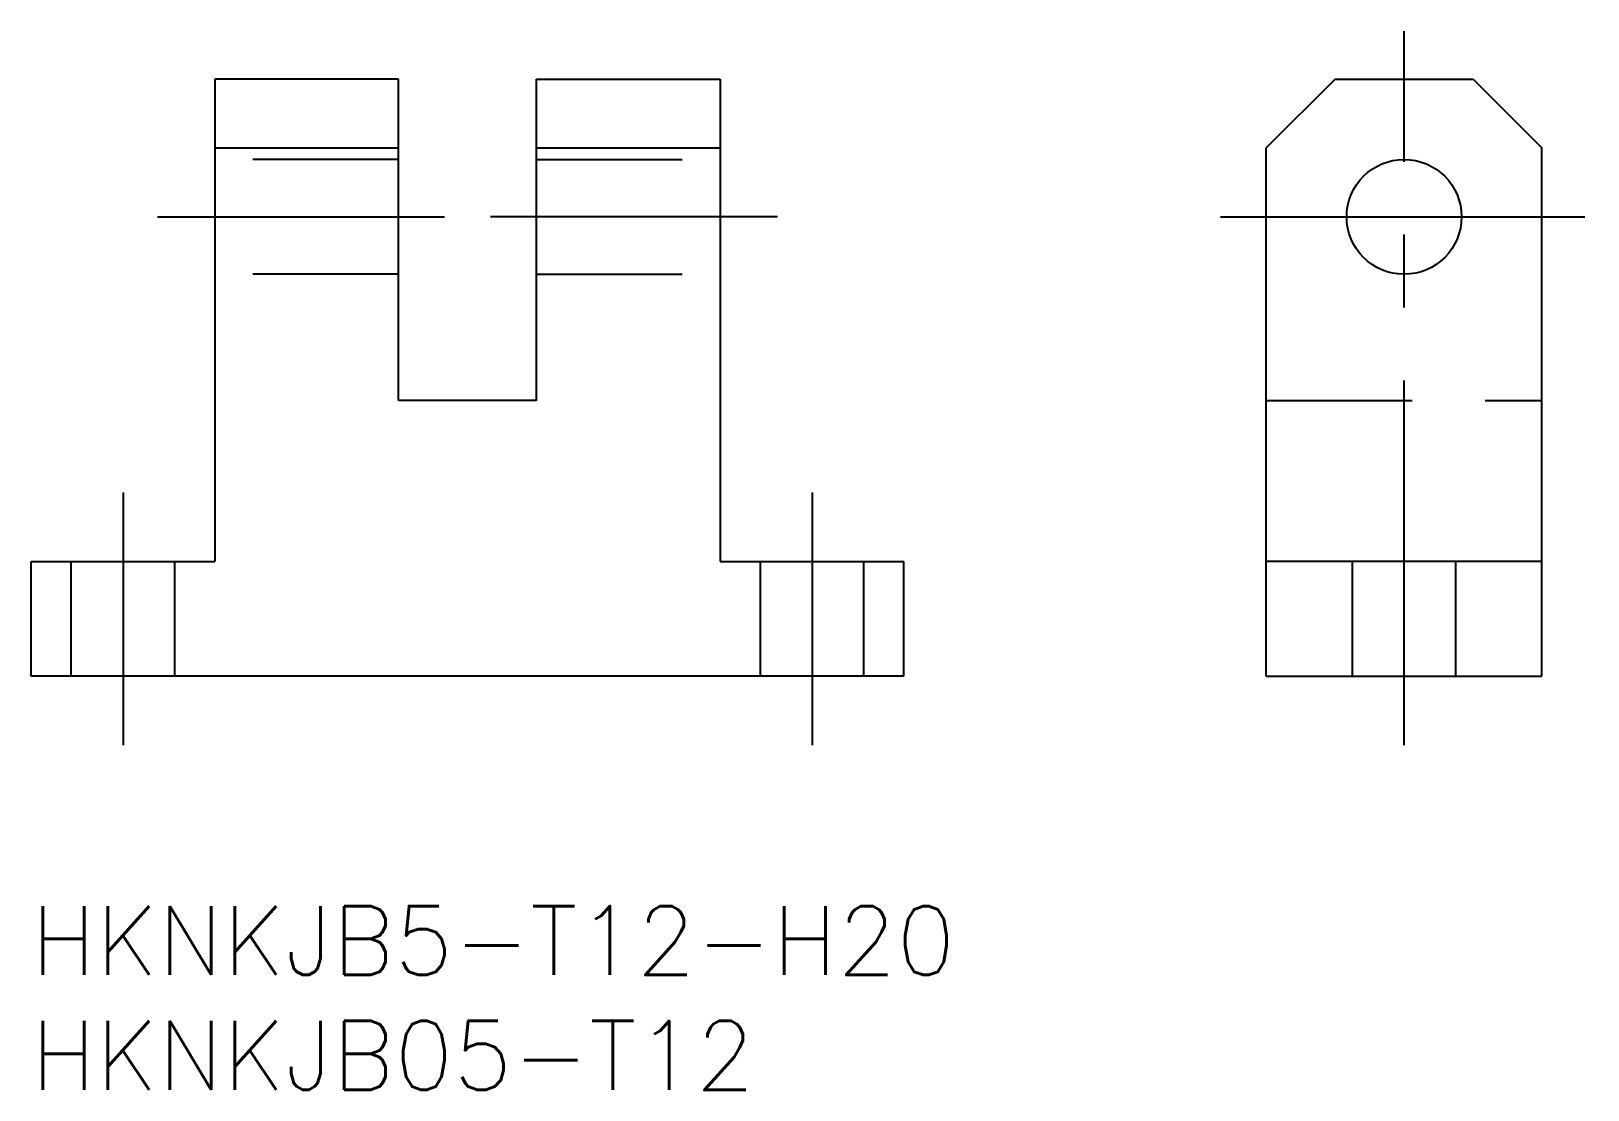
# Model space of a CAD drawing. Extents: x 0 to 67.8, y -8 to 38.1.
import ezdxf

# ---------------------------------------------------------------- set-up
doc = ezdxf.new("R2010")
doc.units = 0
doc.header["$LTSCALE"] = 0.5
doc.linetypes.add('CENTER', pattern=[50.8, 31.75, -6.35, 6.35, -6.35])
doc.linetypes.add('DASHED', pattern=[19.05, 12.7, -6.35])
for name, color, linetype in [('MSM_CENTER', 1, 'CENTER'), ('MSM_CONTINUOUS', 7, 'CONTINUOUS'), ('MSM_DASHED', 4, 'DASHED'), ('MSM_PART_NUMBER', 7, 'CONTINUOUS')]:
    doc.layers.add(name, color=color, linetype=linetype)
doc.styles.get("Standard").update_dxf_attribs({"font": 'txt.shx', "height": 3, "bigfont": 'bigfont.shx'})

# ---------------------------------------------------------------- blocks, each defined once
blk = doc.blocks.new('*U6')
at = {"layer": 'MSM_PART_NUMBER'}
blk.add_text('HKNKJB5-T12-H20', height=3, dxfattribs=at).set_placement((0, -3))
blk = doc.blocks.new('*U7')
at = {"layer": 'MSM_PART_NUMBER'}
blk.add_text('HKNKJB05-T12', height=3, dxfattribs=at).set_placement((0, -8))

msp = doc.modelspace()

# ---------------------------------------------------------------- linework, layer by layer
at = {"layer": 'MSM_CENTER'}
for p, q in [((59.774, 7), (59.774, 38.084)), ((5.5, 30), (18, 30)), ((32.5, 30), (20, 30)), ((51.774, 30), (67.774, 30)), ((4, 18), (4, 7)), ((34, 18), (34, 7))]:
    msp.add_line(p, q, dxfattribs=at)
at = {"layer": 'MSM_CONTINUOUS'}
for p, q in [((8, 36), (8, 15)), ((16, 36), (8, 36)), ((16, 22), (16, 36)), ((22, 22), (22, 36)), ((22, 36), (30, 36)), ((30, 36), (30, 15)), ((56.774, 36), (53.774, 33)), ((56.774, 36), (62.774, 36)), ((62.774, 36), (65.774, 33)), ((8, 33), (16, 33)), ((22, 33), (30, 33)), ((53.774, 10), (53.774, 33)), ((65.774, 10), (65.774, 33)), ((22, 22), (16, 22)), ((0, 10), (0, 15)), ((0, 15), (8, 15)), ((30, 15), (38, 15)), ((38, 10), (38, 15)), ((65.774, 15), (53.774, 15)), ((38, 10), (0, 10)), ((53.774, 10), (65.774, 10))]:
    msp.add_line(p, q, dxfattribs=at)
msp.add_circle((59.774, 30), 2.5, dxfattribs=at)
at = {"layer": 'MSM_DASHED'}
for p, q in [((16, 32.5), (8, 32.5)), ((22, 32.5), (30, 32.5)), ((16, 27.5), (8, 27.5)), ((22, 27.5), (30, 27.5)), ((53.774, 22), (65.774, 22)), ((1.75, 10), (1.75, 15)), ((6.25, 10), (6.25, 15)), ((31.75, 10), (31.75, 15)), ((36.25, 10), (36.25, 15)), ((57.524, 10), (57.524, 15)), ((62.024, 10), (62.024, 15))]:
    msp.add_line(p, q, dxfattribs=at)

# ---------------------------------------------------------------- block references
at = {"layer": 'MSM_CONTINUOUS'}
for name in ['*U6', '*U7']:
    msp.add_blockref(name, (0, 0), dxfattribs=at)

doc.saveas('drawing.dxf')
